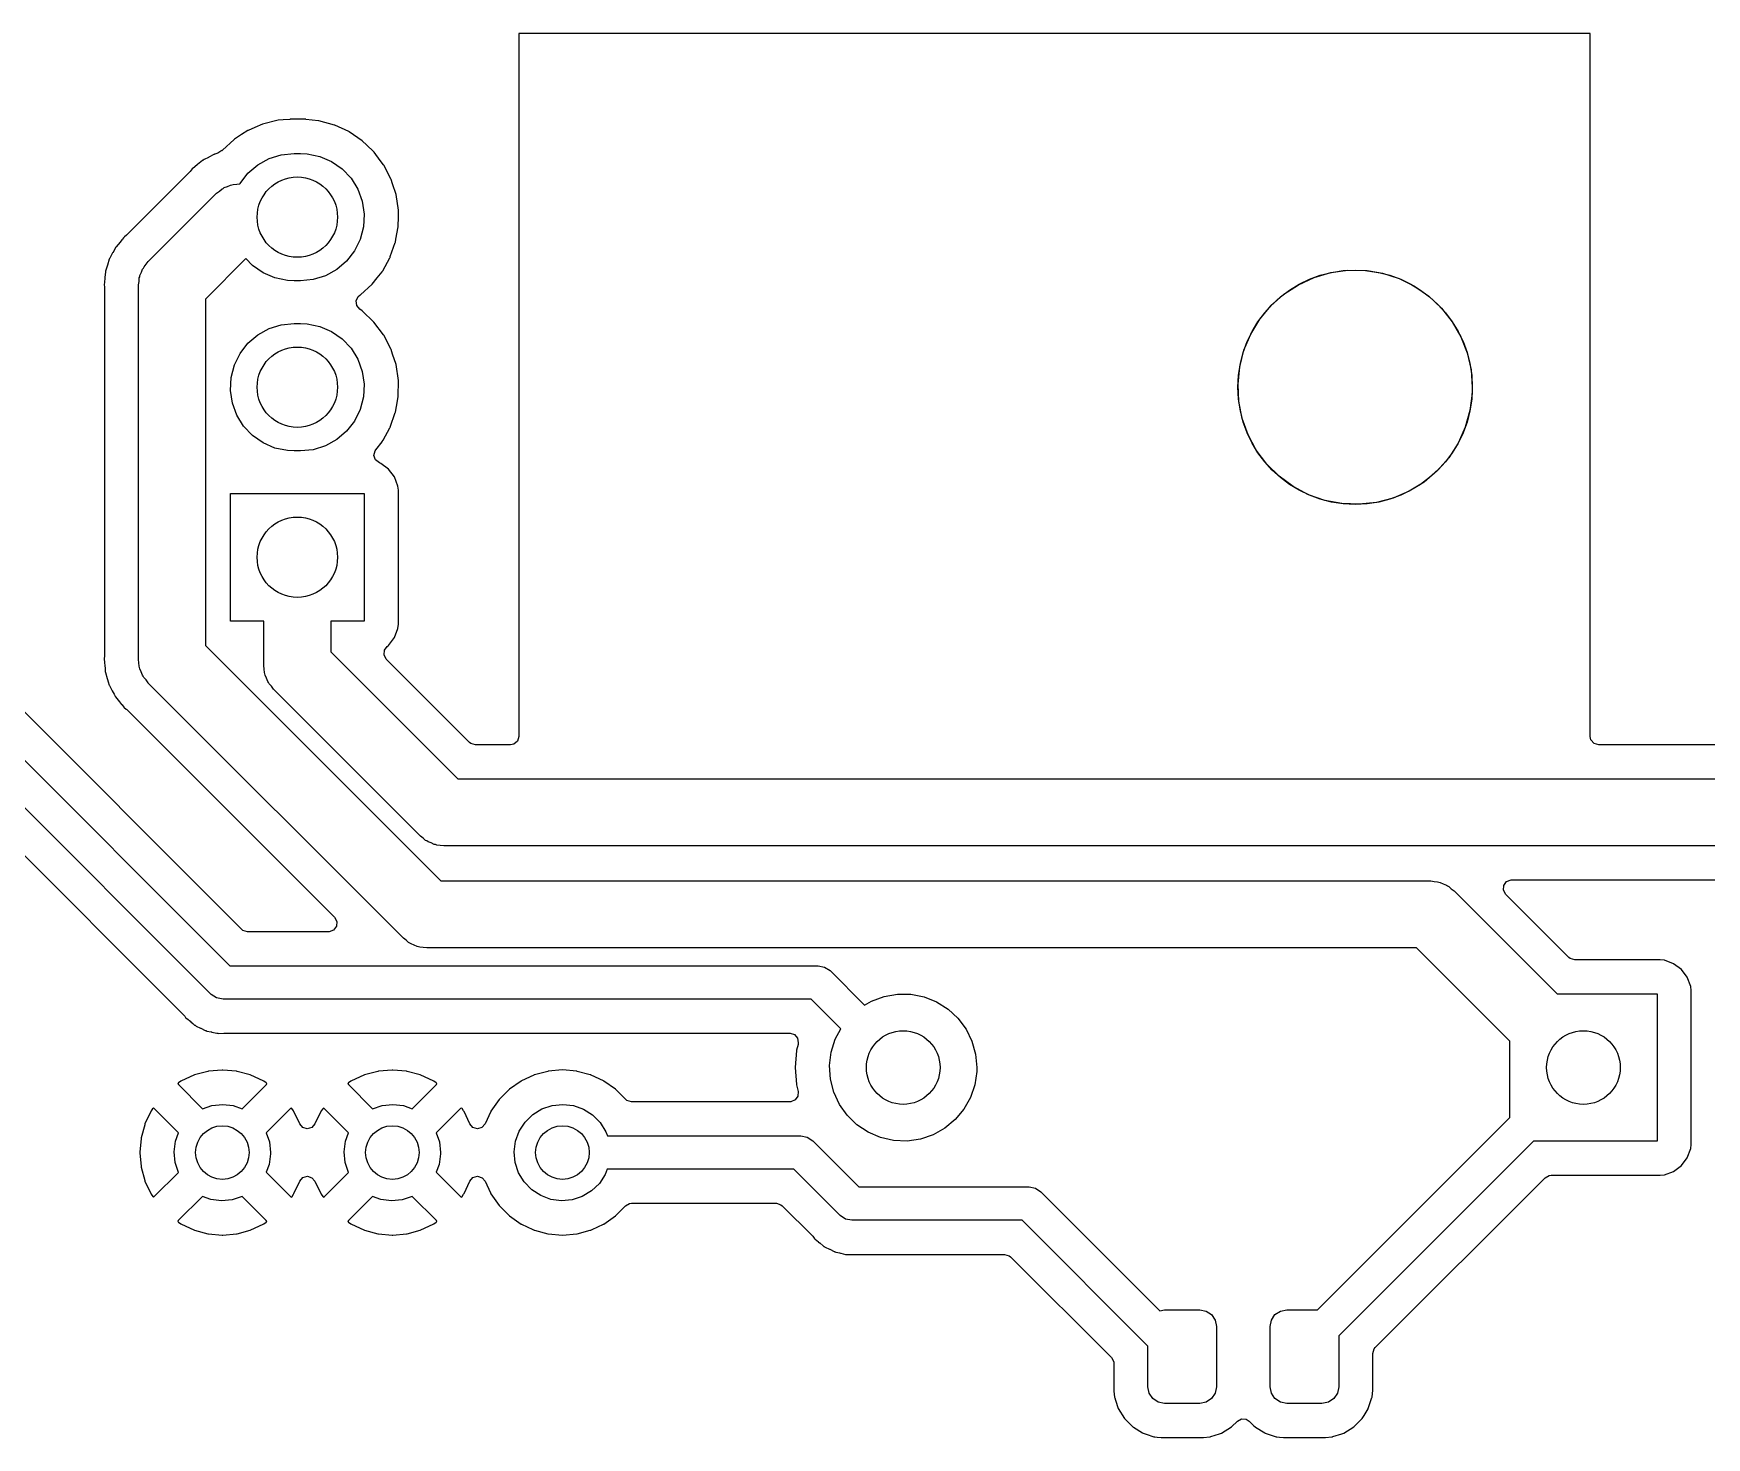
# Model space of a CAD drawing. Extents: x 64 to 233, y -134 to -59.
# Drawn here: x 100.04 to 125.03, y -107.13 to -86.16 of the extents above; entities that cross this region are included whole.
import ezdxf

# ---------------------------------------------------------------- set-up
doc = ezdxf.new("R2010")
doc.units = 0
doc.layers.add('BLACK', color=7, linetype='CONTINUOUS')

msp = doc.modelspace()

# ---------------------------------------------------------------- linework, layer by layer
at = {"layer": 'BLACK', "linetype": 'CONTINUOUS'}
for p, q in [((123.292, -86.1568), (107.29, -86.1568)), ((107.29, -86.1568), (107.29, -96.6555)), ((123.292, -96.6555), (123.292, -86.1568)), ((103.693, -87.4537), (103.46, -87.5122)), ((103.768, -87.4475), (103.693, -87.4537)), ((103.869, -87.4392), (103.768, -87.4475)), ((103.872, -87.439), (103.869, -87.4392)), ((103.869, -87.4392), (103.869, -87.4392)), ((104.106, -87.439), (103.872, -87.439)), ((104.109, -87.4394), (104.106, -87.439)), ((104.297, -87.4594), (104.109, -87.4394)), ((104.109, -87.4394), (104.109, -87.4394)), ((104.302, -87.46), (104.297, -87.4594)), ((104.534, -87.5242), (104.302, -87.46)), ((103.147, -87.668), (103.043, -87.7354)), ((103.24, -87.608), (103.147, -87.668)), ((103.244, -87.6059), (103.24, -87.608)), ((103.346, -87.5616), (103.244, -87.6059)), ((103.244, -87.6059), (103.244, -87.6059)), ((103.46, -87.5122), (103.346, -87.5616)), ((104.538, -87.5263), (104.534, -87.5242)), ((104.747, -87.6231), (104.538, -87.5263)), ((104.538, -87.5263), (104.538, -87.5263)), ((104.752, -87.6253), (104.747, -87.6231)), ((104.747, -87.6231), (104.747, -87.6231)), ((104.95, -87.7607), (104.752, -87.6253)), ((102.738, -87.9631), (102.732, -87.966)), ((102.743, -87.9615), (102.738, -87.9631)), ((102.748, -87.9591), (102.743, -87.9615)), ((102.795, -87.9454), (102.748, -87.9591)), ((102.852, -87.9067), (102.795, -87.9454)), ((102.854, -87.908), (102.852, -87.9067)), ((102.857, -87.9042), (102.854, -87.908)), ((102.86, -87.9002), (102.857, -87.9042)), ((103.038, -87.7385), (102.86, -87.9002)), ((103.043, -87.7354), (103.038, -87.7385)), ((103.741, -87.967), (103.932, -87.9475)), ((103.932, -87.9475), (104.027, -87.9475)), ((104.027, -87.9475), (104.127, -87.9527)), ((104.127, -87.9527), (104.316, -87.9921)), ((104.954, -87.7643), (104.95, -87.7607)), ((105.011, -87.819), (104.954, -87.7643)), ((105.124, -87.9267), (105.011, -87.819)), ((105.127, -87.9308), (105.124, -87.9267)), ((105.219, -88.0539), (105.127, -87.9308)), ((105.127, -87.9308), (105.127, -87.9308)), ((102.41, -88.1809), (102.381, -88.2163)), ((102.443, -88.1536), (102.41, -88.1809)), ((102.448, -88.1499), (102.443, -88.1536)), ((102.449, -88.1492), (102.448, -88.1499)), ((102.451, -88.1467), (102.449, -88.1492)), ((102.49, -88.1154), (102.451, -88.1467)), ((102.491, -88.1148), (102.49, -88.1154)), ((102.563, -88.0559), (102.491, -88.1148)), ((102.568, -88.0534), (102.563, -88.0559)), ((102.572, -88.0501), (102.568, -88.0534)), ((102.589, -88.0412), (102.572, -88.0501)), ((102.655, -88.0073), (102.589, -88.0412)), ((102.656, -88.0067), (102.655, -88.0073)), ((102.732, -87.966), (102.656, -88.0067)), ((103.243, -88.2431), (103.389, -88.1179)), ((103.389, -88.1179), (103.557, -88.0245)), ((103.557, -88.0245), (103.741, -87.967)), ((104.316, -87.9921), (104.492, -88.0685)), ((104.492, -88.0685), (104.65, -88.179)), ((104.65, -88.179), (104.782, -88.3188)), ((105.268, -88.1188), (105.219, -88.0539)), ((105.27, -88.1234), (105.268, -88.1188)), ((105.373, -88.3195), (105.27, -88.1234)), ((102.373, -88.225), (101.439, -89.1591)), ((102.381, -88.2163), (102.373, -88.225)), ((102.873, -88.4704), (102.889, -88.4585)), ((102.889, -88.4585), (102.937, -88.4412)), ((102.937, -88.4412), (102.984, -88.4201)), ((102.984, -88.4201), (103.004, -88.4172)), ((103.004, -88.4172), (103.023, -88.4104)), ((103.023, -88.4104), (103.074, -88.4072)), ((103.074, -88.4072), (103.122, -88.4002)), ((103.122, -88.4002), (103.125, -88.3953)), ((103.125, -88.3953), (103.243, -88.2431)), ((104.782, -88.3188), (104.884, -88.4825)), ((105.379, -88.3319), (105.373, -88.3195)), ((105.381, -88.3368), (105.379, -88.3319)), ((105.402, -88.4015), (105.381, -88.3368)), ((105.381, -88.3368), (105.381, -88.3368)), ((105.454, -88.5603), (105.402, -88.4015)), ((101.754, -89.5624), (102.77, -88.5464)), ((102.77, -88.5464), (102.775, -88.5422)), ((102.775, -88.5422), (102.816, -88.5121)), ((102.816, -88.5121), (102.855, -88.4788)), ((102.855, -88.4788), (102.873, -88.4704)), ((104.884, -88.4825), (104.95, -88.6631)), ((104.95, -88.6631), (104.979, -88.8535)), ((105.49, -88.7977), (105.454, -88.5603)), ((104.979, -88.8535), (104.969, -89.0457)), ((105.487, -89.038), (105.489, -88.8952)), ((105.489, -88.8952), (105.49, -88.8029)), ((105.49, -88.8029), (105.49, -88.7977)), ((105.49, -88.8029), (105.49, -88.8029)), ((101.384, -89.2099), (101.367, -89.2304)), ((101.399, -89.192), (101.384, -89.2099)), ((101.428, -89.1683), (101.399, -89.192)), ((101.439, -89.1591), (101.428, -89.1683)), ((104.969, -89.0457), (104.92, -89.232)), ((105.453, -89.2304), (105.486, -89.0431)), ((105.486, -89.043), (105.487, -89.038)), ((105.486, -89.0431), (105.486, -89.043)), ((101.221, -89.4352), (101.18, -89.5114)), ((101.222, -89.4341), (101.221, -89.4352)), ((101.253, -89.3767), (101.222, -89.4341)), ((101.266, -89.3523), (101.253, -89.3767)), ((101.269, -89.3481), (101.266, -89.3523)), ((101.272, -89.3435), (101.269, -89.3481)), ((101.332, -89.2721), (101.272, -89.3435)), ((101.36, -89.2381), (101.332, -89.2713)), ((101.332, -89.2713), (101.332, -89.2721)), ((101.362, -89.2359), (101.36, -89.2381)), ((101.364, -89.2341), (101.362, -89.2359)), ((101.367, -89.2304), (101.364, -89.2341)), ((104.835, -89.4047), (104.717, -89.5569)), ((104.92, -89.232), (104.835, -89.4047)), ((105.369, -89.4889), (105.443, -89.2794)), ((105.443, -89.2794), (105.445, -89.2745)), ((105.443, -89.2794), (105.443, -89.2794)), ((105.445, -89.2745), (105.453, -89.2304)), ((101.116, -89.7106), (101.115, -89.7157)), ((101.117, -89.7053), (101.116, -89.7106)), ((101.145, -89.6166), (101.117, -89.7053)), ((101.172, -89.5266), (101.145, -89.6155)), ((101.145, -89.6155), (101.145, -89.6166)), ((101.175, -89.5219), (101.172, -89.5266)), ((101.177, -89.5168), (101.175, -89.5219)), ((101.18, -89.5114), (101.177, -89.5168)), ((101.18, -89.5114), (101.18, -89.5114)), ((101.652, -89.7236), (101.669, -89.6759)), ((101.669, -89.6759), (101.682, -89.6597)), ((101.682, -89.6597), (101.69, -89.6415)), ((101.69, -89.6415), (101.724, -89.6033)), ((101.724, -89.6033), (101.754, -89.5624)), ((103.213, -89.5182), (102.608, -90.1231)), ((103.31, -89.621), (103.213, -89.5182)), ((103.468, -89.7315), (103.31, -89.621)), ((104.571, -89.6821), (104.403, -89.7755)), ((104.717, -89.5569), (104.571, -89.6821)), ((105.245, -89.7153), (105.249, -89.7113)), ((105.249, -89.7113), (105.255, -89.6999)), ((105.255, -89.6999), (105.362, -89.5055)), ((105.362, -89.5055), (105.365, -89.5009)), ((105.362, -89.5055), (105.362, -89.5055)), ((105.365, -89.5009), (105.369, -89.4889)), ((119.416, -89.7282), (119.673, -89.6933)), ((119.673, -89.6933), (119.933, -89.6967)), ((119.933, -89.6967), (120.189, -89.7384)), ((101.099, -89.8694), (101.095, -89.9125)), ((101.095, -89.9125), (101.098, -89.9429)), ((101.098, -89.9429), (101.099, -89.9581)), ((101.1, -89.8539), (101.099, -89.8592)), ((101.099, -89.8592), (101.099, -89.8628)), ((101.099, -89.8628), (101.099, -89.8637)), ((101.099, -89.8637), (101.099, -89.8694)), ((101.099, -89.9581), (101.099, -89.97)), ((101.103, -89.8264), (101.1, -89.8539)), ((101.105, -89.8094), (101.103, -89.8264)), ((101.106, -89.8024), (101.105, -89.8082)), ((101.105, -89.8082), (101.105, -89.8094)), ((101.115, -89.7157), (101.106, -89.8024)), ((101.608, -89.9099), (101.616, -89.8595)), ((101.608, -89.916), (101.608, -89.9099)), ((101.608, -95.504), (101.608, -89.916)), ((101.616, -89.8595), (101.62, -89.8086)), ((101.62, -89.8086), (101.627, -89.7897)), ((101.627, -89.7897), (101.63, -89.7698)), ((101.63, -89.7698), (101.652, -89.7236)), ((103.644, -89.8079), (103.468, -89.7315)), ((103.833, -89.8473), (103.644, -89.8079)), ((103.932, -89.8525), (103.833, -89.8473)), ((104.027, -89.8525), (103.932, -89.8525)), ((104.219, -89.833), (104.027, -89.8525)), ((104.403, -89.7755), (104.219, -89.833)), ((104.922, -90.0615), (105.1, -89.8998)), ((105.1, -89.8998), (105.172, -89.8088)), ((105.172, -89.8088), (105.245, -89.7153)), ((105.245, -89.7153), (105.245, -89.7153)), ((118.715, -90.0516), (118.932, -89.9094)), ((118.932, -89.9094), (119.167, -89.8008)), ((119.167, -89.8008), (119.416, -89.7282)), ((120.189, -89.7384), (120.436, -89.8174)), ((120.436, -89.8174), (120.668, -89.9321)), ((120.668, -89.9321), (120.881, -90.08)), ((101.099, -89.97), (101.099, -95.4422)), ((102.608, -90.1231), (102.608, -95.2969)), ((104.86, -90.15), (104.891, -90.0863)), ((104.868, -90.2206), (104.86, -90.15)), ((104.891, -90.0863), (104.916, -90.0656)), ((104.916, -90.0656), (104.918, -90.0643)), ((104.918, -90.0643), (104.922, -90.0615)), ((118.521, -90.2243), (118.715, -90.0516)), ((120.881, -90.08), (121.07, -90.2577)), ((104.913, -90.2755), (104.868, -90.2206)), ((104.95, -90.3007), (104.913, -90.2755)), ((105.124, -90.4667), (104.95, -90.3007)), ((118.221, -90.6455), (118.355, -90.4238)), ((118.355, -90.4238), (118.521, -90.2243)), ((121.07, -90.2577), (121.231, -90.4614)), ((121.231, -90.4614), (121.36, -90.6866)), ((103.243, -90.7831), (103.389, -90.6579)), ((103.389, -90.6579), (103.557, -90.5645)), ((103.557, -90.5645), (103.741, -90.507)), ((103.741, -90.507), (103.932, -90.4875)), ((103.932, -90.4875), (104.027, -90.4875)), ((104.027, -90.4875), (104.127, -90.4927)), ((104.127, -90.4927), (104.316, -90.5321)), ((104.316, -90.5321), (104.492, -90.6085)), ((104.492, -90.6085), (104.65, -90.719)), ((105.268, -90.6588), (105.124, -90.4667)), ((105.27, -90.6634), (105.268, -90.6588)), ((105.356, -90.8272), (105.27, -90.6634)), ((118.12, -90.8847), (118.221, -90.6455)), ((121.36, -90.6866), (121.454, -90.9283)), ((103.04, -91.108), (103.125, -90.9353)), ((103.125, -90.9353), (103.243, -90.7831)), ((104.65, -90.719), (104.782, -90.8588)), ((104.782, -90.8588), (104.884, -91.0225)), ((105.379, -90.8719), (105.356, -90.8272)), ((105.381, -90.8768), (105.379, -90.8719)), ((105.404, -90.9476), (105.381, -90.8768)), ((105.381, -90.8768), (105.381, -90.8768)), ((105.454, -91.1003), (105.404, -90.9476)), ((118.057, -91.1361), (118.12, -90.8847)), ((121.454, -90.9283), (121.511, -91.1813)), ((102.991, -91.2943), (103.04, -91.108)), ((104.884, -91.0225), (104.95, -91.2031)), ((104.95, -91.2031), (104.979, -91.3935)), ((105.49, -91.3377), (105.454, -91.1003)), ((118.031, -91.3942), (118.057, -91.1361)), ((121.511, -91.1813), (121.53, -91.44)), ((102.981, -91.4865), (102.991, -91.2943)), ((104.979, -91.3935), (104.969, -91.5857)), ((105.487, -91.578), (105.49, -91.3377)), ((118.043, -91.6533), (118.031, -91.3942)), ((121.53, -91.44), (121.528, -91.5316)), ((103.01, -91.6769), (102.981, -91.4865)), ((103.076, -91.8575), (103.01, -91.6769)), ((104.969, -91.5857), (104.92, -91.772)), ((105.46, -91.7303), (105.486, -91.5831)), ((105.486, -91.583), (105.487, -91.578)), ((105.486, -91.5831), (105.486, -91.583)), ((118.094, -91.9077), (118.043, -91.6533)), ((121.528, -91.5316), (121.495, -91.7889)), ((103.178, -92.0212), (103.076, -91.8575)), ((104.835, -91.9447), (104.717, -92.0969)), ((104.92, -91.772), (104.835, -91.9447)), ((105.367, -92.0344), (105.443, -91.8194)), ((105.443, -91.8194), (105.445, -91.8145)), ((105.443, -91.8194), (105.443, -91.8194)), ((105.445, -91.8145), (105.46, -91.7303)), ((118.181, -92.1518), (118.094, -91.9077)), ((121.495, -91.7889), (121.424, -92.0385)), ((103.31, -92.161), (103.178, -92.0212)), ((103.468, -92.2715), (103.31, -92.161)), ((104.717, -92.0969), (104.571, -92.2221)), ((105.261, -92.2283), (105.362, -92.0455)), ((105.362, -92.0455), (105.365, -92.0409)), ((105.362, -92.0455), (105.362, -92.0455)), ((105.365, -92.0409), (105.367, -92.0344)), ((118.304, -92.3803), (118.181, -92.1518)), ((121.424, -92.0385), (121.318, -92.275)), ((103.644, -92.3479), (103.468, -92.2715)), ((103.833, -92.3873), (103.644, -92.3479)), ((103.932, -92.3925), (103.833, -92.3873)), ((104.027, -92.3925), (103.932, -92.3925)), ((104.219, -92.373), (104.027, -92.3925)), ((104.403, -92.3155), (104.219, -92.373)), ((104.571, -92.2221), (104.403, -92.3155)), ((105.125, -92.4602), (105.141, -92.3909)), ((105.15, -92.5268), (105.125, -92.4602)), ((105.141, -92.3909), (105.152, -92.3734)), ((105.152, -92.3734), (105.245, -92.2553)), ((105.245, -92.2553), (105.249, -92.2513)), ((105.245, -92.2553), (105.245, -92.2553)), ((105.249, -92.2513), (105.261, -92.2283)), ((118.459, -92.5881), (118.304, -92.3803)), ((121.318, -92.275), (121.178, -92.4932)), ((105.207, -92.5694), (105.15, -92.5268)), ((105.227, -92.5769), (105.207, -92.5694)), ((105.343, -92.6642), (105.227, -92.5769)), ((105.431, -92.7808), (105.343, -92.6642)), ((118.643, -92.7707), (118.459, -92.5881)), ((121.007, -92.6882), (120.809, -92.8558)), ((121.178, -92.4932), (121.007, -92.6882)), ((105.482, -92.9172), (105.431, -92.7808)), ((105.489, -92.9794), (105.482, -92.9172)), ((118.853, -92.9241), (118.643, -92.7707)), ((119.082, -93.0449), (118.853, -92.9241)), ((120.809, -92.8558), (120.588, -92.9923)), ((102.98, -94.9325), (102.98, -93.0275)), ((102.98, -93.0275), (104.98, -93.0275)), ((104.98, -93.0275), (104.98, -94.9325)), ((105.489, -94.9806), (105.489, -92.9794)), ((119.327, -93.1304), (119.082, -93.0449)), ((119.582, -93.1788), (119.327, -93.1304)), ((119.841, -93.1889), (119.582, -93.1788)), ((120.099, -93.1607), (119.841, -93.1889)), ((120.35, -93.0947), (120.099, -93.1607)), ((120.588, -92.9923), (120.35, -93.0947)), ((97.5249, -94.6313), (102.974, -100.08)), ((103.147, -99.5346), (98.1929, -94.5802)), ((103.48, -94.9325), (102.98, -94.9325)), ((103.48, -95.598), (103.48, -94.9325)), ((104.98, -94.9325), (104.48, -94.9325)), ((104.48, -94.9325), (104.48, -95.3909)), ((102.693, -100.507), (97.1713, -94.9849)), ((105.343, -95.2958), (105.431, -95.1792)), ((105.431, -95.1792), (105.482, -95.0428)), ((105.482, -95.0428), (105.489, -94.9806)), ((101.099, -95.4558), (101.095, -95.4934)), ((101.099, -95.4422), (101.099, -95.4558)), ((102.608, -95.2969), (106.125, -98.814)), ((104.48, -95.3909), (106.379, -97.29)), ((105.275, -95.4387), (105.28, -95.3679)), ((105.309, -95.501), (105.275, -95.4387)), ((105.28, -95.3679), (105.323, -95.3111)), ((105.323, -95.3111), (105.336, -95.3011)), ((105.336, -95.3011), (105.343, -95.2958)), ((105.336, -95.3011), (105.336, -95.3011)), ((101.095, -95.4934), (101.096, -95.5085)), ((101.096, -95.5085), (101.099, -95.5434)), ((101.099, -95.5434), (101.099, -95.5482)), ((101.099, -95.5482), (101.099, -95.5507)), ((101.099, -95.5507), (101.099, -95.5538)), ((101.099, -95.5538), (101.1, -95.5568)), ((101.1, -95.5568), (101.104, -95.5965)), ((101.104, -95.5965), (101.104, -95.5978)), ((101.104, -95.5978), (101.108, -95.6421)), ((101.108, -95.6421), (101.112, -95.6904)), ((101.112, -95.6904), (101.113, -95.6955)), ((101.113, -95.6955), (101.114, -95.7008)), ((101.114, -95.7008), (101.141, -95.7898)), ((101.615, -95.5545), (101.608, -95.504)), ((101.618, -95.6054), (101.615, -95.5545)), ((101.625, -95.6244), (101.618, -95.6054)), ((101.628, -95.6443), (101.625, -95.6244)), ((101.649, -95.6908), (101.628, -95.6443)), ((101.667, -95.7387), (101.649, -95.6908)), ((103.487, -95.6485), (103.48, -95.598)), ((103.49, -95.6994), (103.487, -95.6485)), ((103.497, -95.7184), (103.49, -95.6994)), ((106.553, -96.7446), (105.309, -95.501)), ((101.141, -95.7898), (101.141, -95.791)), ((101.141, -95.791), (101.159, -95.8537)), ((101.159, -95.8537), (101.167, -95.8803)), ((101.167, -95.8803), (101.17, -95.8851)), ((101.17, -95.8851), (101.171, -95.8902)), ((101.171, -95.8902), (101.174, -95.8956)), ((101.174, -95.8956), (101.215, -95.9723)), ((101.678, -95.755), (101.667, -95.7387)), ((101.687, -95.7734), (101.678, -95.755)), ((101.72, -95.812), (101.687, -95.7734)), ((101.75, -95.8532), (101.72, -95.812)), ((101.754, -95.8576), (101.75, -95.8532)), ((105.564, -99.6676), (101.754, -95.8576)), ((103.5, -95.7383), (103.497, -95.7184)), ((103.521, -95.7848), (103.5, -95.7383)), ((103.539, -95.8327), (103.521, -95.7848)), ((103.55, -95.849), (103.539, -95.8327)), ((103.559, -95.8674), (103.55, -95.849)), ((103.592, -95.906), (103.559, -95.8674)), ((103.622, -95.9472), (103.592, -95.906)), ((103.626, -95.9516), (103.622, -95.9472)), ((105.818, -98.1436), (103.626, -95.9516)), ((97.4936, -96.0263), (102.286, -100.819)), ((101.215, -95.9723), (101.215, -95.9734)), ((101.215, -95.9734), (101.243, -96.0263)), ((101.243, -96.0263), (101.258, -96.0559)), ((101.258, -96.0559), (101.261, -96.0601)), ((101.261, -96.0601), (101.264, -96.0648)), ((101.264, -96.0648), (101.323, -96.1369)), ((101.323, -96.1369), (101.323, -96.1378)), ((101.323, -96.1378), (101.355, -96.177)), ((101.355, -96.177), (101.357, -96.1795)), ((101.357, -96.1795), (101.358, -96.1802)), ((101.358, -96.1802), (101.362, -96.1845)), ((101.362, -96.1845), (101.389, -96.2181)), ((101.389, -96.2181), (101.394, -96.222)), ((101.394, -96.222), (101.394, -96.222)), ((101.394, -96.222), (101.424, -96.2473)), ((101.424, -96.2473), (101.433, -96.2553)), ((101.433, -96.2553), (103.086, -97.9082)), ((107.29, -96.6555), (107.27, -96.7236)), ((123.303, -96.7078), (123.292, -96.6555)), ((123.349, -96.7615), (123.303, -96.7078)), ((106.574, -96.7615), (106.553, -96.7446)), ((106.642, -96.7815), (106.574, -96.7615)), ((107.164, -96.7815), (106.642, -96.7815)), ((107.216, -96.7701), (107.164, -96.7815)), ((107.27, -96.7236), (107.216, -96.7701)), ((123.418, -96.7815), (123.349, -96.7615)), ((125.26, -96.7815), (123.418, -96.7815)), ((106.379, -97.29), (125.523, -97.29)), ((103.086, -97.9082), (104.534, -99.3564)), ((105.859, -98.1741), (105.818, -98.1436)), ((105.897, -98.2079), (105.859, -98.1741)), ((105.916, -98.2165), (105.897, -98.2079)), ((105.932, -98.2286), (105.916, -98.2165)), ((105.98, -98.2465), (105.932, -98.2286)), ((106.026, -98.2682), (105.98, -98.2465)), ((106.046, -98.2713), (106.026, -98.2682)), ((106.065, -98.2783), (106.046, -98.2713)), ((106.115, -98.2821), (106.065, -98.2783)), ((106.166, -98.29), (106.115, -98.2821)), ((106.172, -98.29), (106.166, -98.29)), ((125.73, -98.29), (106.172, -98.29)), ((106.125, -98.814), (120.904, -98.814)), ((120.904, -98.814), (120.91, -98.814)), ((120.91, -98.814), (120.961, -98.8219)), ((120.961, -98.8219), (121.011, -98.8257)), ((121.011, -98.8257), (121.03, -98.8327)), ((121.03, -98.8327), (121.05, -98.8358)), ((121.05, -98.8358), (121.096, -98.8575)), ((121.096, -98.8575), (121.144, -98.8754)), ((121.144, -98.8754), (121.16, -98.8875)), ((121.16, -98.8875), (121.179, -98.8961)), ((121.179, -98.8961), (121.217, -98.9299)), ((121.217, -98.9299), (121.258, -98.9604)), ((121.258, -98.9604), (122.797, -100.5)), ((121.996, -98.9513), (122.001, -98.8805)), ((122.03, -99.0136), (121.996, -98.9513)), ((122.001, -98.8805), (122.043, -98.8236)), ((122.043, -98.8236), (122.11, -98.7988)), ((122.11, -98.7988), (122.119, -98.7985)), ((122.119, -98.7985), (125.668, -98.7985)), ((122.971, -99.9546), (122.03, -99.0136)), ((104.534, -99.3564), (104.568, -99.4187)), ((104.568, -99.4187), (104.563, -99.4895)), ((103.168, -99.5515), (103.147, -99.5346)), ((103.236, -99.5715), (103.168, -99.5515)), ((104.445, -99.5715), (103.236, -99.5715)), ((104.454, -99.5712), (104.445, -99.5715)), ((104.521, -99.5464), (104.454, -99.5712)), ((104.563, -99.4895), (104.521, -99.5464)), ((105.605, -99.6981), (105.564, -99.6676)), ((105.643, -99.7319), (105.605, -99.6981)), ((105.662, -99.7405), (105.643, -99.7319)), ((105.678, -99.7526), (105.662, -99.7405)), ((105.726, -99.7705), (105.678, -99.7526)), ((105.772, -99.7922), (105.726, -99.7705)), ((105.792, -99.7953), (105.772, -99.7922)), ((105.811, -99.8023), (105.792, -99.7953)), ((105.861, -99.8061), (105.811, -99.8023)), ((105.912, -99.814), (105.861, -99.8061)), ((105.918, -99.814), (105.912, -99.814)), ((120.697, -99.814), (105.918, -99.814)), ((122.09, -101.207), (120.697, -99.814)), ((122.992, -99.9715), (122.971, -99.9546)), ((102.974, -100.08), (111.76, -100.08)), ((111.76, -100.08), (111.856, -100.099)), ((111.856, -100.099), (111.937, -100.153)), ((111.937, -100.153), (112.453, -100.669)), ((123.06, -99.9915), (122.992, -99.9715)), ((124.338, -99.9915), (123.06, -99.9915)), ((124.4, -99.9983), (124.338, -99.9915)), ((124.537, -100.049), (124.4, -99.9983)), ((124.653, -100.137), (124.537, -100.049)), ((124.741, -100.253), (124.653, -100.137)), ((124.792, -100.39), (124.741, -100.253)), ((124.798, -100.452), (124.792, -100.39)), ((124.798, -102.748), (124.798, -100.452)), ((102.774, -100.561), (102.693, -100.507)), ((102.87, -100.58), (102.774, -100.561)), ((111.656, -100.58), (102.87, -100.58)), ((112.097, -101.021), (111.656, -100.58)), ((112.453, -100.669), (112.556, -100.607)), ((112.556, -100.607), (112.745, -100.537)), ((112.745, -100.537), (112.944, -100.503)), ((112.944, -100.503), (113.145, -100.506)), ((113.145, -100.506), (113.342, -100.545)), ((113.342, -100.545), (113.529, -100.62)), ((113.529, -100.62), (113.7, -100.727)), ((122.797, -100.5), (124.29, -100.5)), ((124.29, -100.5), (124.29, -102.7)), ((102.286, -100.819), (102.299, -100.833)), ((102.299, -100.833), (102.307, -100.845)), ((102.307, -100.845), (102.307, -100.845)), ((102.307, -100.845), (102.311, -100.851)), ((102.311, -100.851), (102.317, -100.856)), ((102.317, -100.856), (102.317, -100.856)), ((102.317, -100.856), (102.352, -100.885)), ((102.352, -100.885), (102.359, -100.892)), ((102.359, -100.892), (102.365, -100.898)), ((102.365, -100.898), (102.368, -100.9)), ((102.368, -100.9), (102.387, -100.915)), ((102.387, -100.915), (102.391, -100.918)), ((102.391, -100.918), (102.421, -100.944)), ((102.421, -100.944), (102.446, -100.965)), ((113.7, -100.727), (113.847, -100.864)), ((113.847, -100.864), (113.968, -101.025)), ((102.446, -100.965), (102.453, -100.969)), ((102.453, -100.969), (102.458, -100.972)), ((102.458, -100.972), (102.463, -100.975)), ((102.463, -100.975), (102.469, -100.98)), ((102.469, -100.98), (102.535, -101.011)), ((102.535, -101.011), (102.539, -101.013)), ((102.539, -101.013), (102.604, -101.046)), ((102.604, -101.046), (102.611, -101.048)), ((102.611, -101.048), (102.617, -101.05)), ((102.617, -101.05), (102.622, -101.052)), ((102.622, -101.052), (102.629, -101.055)), ((102.629, -101.055), (102.691, -101.068)), ((102.691, -101.068), (102.7, -101.069)), ((102.7, -101.069), (102.705, -101.07)), ((102.705, -101.07), (102.776, -101.088)), ((102.776, -101.088), (102.781, -101.088)), ((102.781, -101.088), (102.781, -101.088)), ((102.781, -101.088), (102.787, -101.088)), ((102.787, -101.088), (102.787, -101.089)), ((102.787, -101.089), (102.791, -101.089)), ((102.791, -101.089), (102.795, -101.089)), ((102.795, -101.089), (102.802, -101.091)), ((102.802, -101.091), (102.88, -101.089)), ((102.88, -101.089), (102.883, -101.088)), ((102.883, -101.088), (111.339, -101.088)), ((111.339, -101.088), (111.407, -101.109)), ((111.407, -101.109), (111.453, -101.162)), ((111.453, -101.162), (111.463, -101.232)), ((111.954, -101.371), (112.014, -101.179)), ((112.014, -101.179), (112.097, -101.021)), ((113.968, -101.025), (114.057, -101.206)), ((114.057, -101.206), (114.112, -101.4)), ((122.09, -102.346), (122.09, -101.207)), ((111.436, -101.348), (111.417, -101.6)), ((111.438, -101.342), (111.436, -101.348)), ((111.459, -101.254), (111.438, -101.342)), ((111.461, -101.244), (111.459, -101.254)), ((111.463, -101.232), (111.461, -101.244)), ((111.93, -101.571), (111.954, -101.371)), ((114.112, -101.4), (114.13, -101.6)), ((102.444, -101.71), (102.433, -101.714)), ((102.641, -101.657), (102.444, -101.71)), ((102.651, -101.656), (102.641, -101.657)), ((102.855, -101.638), (102.651, -101.656)), ((102.865, -101.638), (102.855, -101.638)), ((103.069, -101.656), (102.865, -101.638)), ((103.079, -101.657), (103.069, -101.656)), ((103.276, -101.71), (103.079, -101.657)), ((103.287, -101.714), (103.276, -101.71)), ((104.984, -101.71), (104.973, -101.714)), ((105.181, -101.657), (104.984, -101.71)), ((105.191, -101.656), (105.181, -101.657)), ((105.395, -101.638), (105.191, -101.656)), ((105.405, -101.638), (105.395, -101.638)), ((105.609, -101.656), (105.405, -101.638)), ((105.619, -101.657), (105.609, -101.656)), ((105.816, -101.71), (105.619, -101.657)), ((105.827, -101.714), (105.816, -101.71)), ((107.524, -101.71), (107.518, -101.711)), ((107.721, -101.657), (107.524, -101.71)), ((107.524, -101.71), (107.524, -101.71)), ((107.726, -101.656), (107.721, -101.657)), ((107.721, -101.657), (107.721, -101.657)), ((107.94, -101.637), (107.726, -101.656)), ((108.154, -101.656), (107.94, -101.637)), ((108.159, -101.657), (108.154, -101.656)), ((108.356, -101.71), (108.159, -101.657)), ((108.159, -101.657), (108.159, -101.657)), ((108.362, -101.711), (108.356, -101.71)), ((108.356, -101.71), (108.356, -101.71)), ((111.417, -101.6), (111.436, -101.852)), ((111.944, -101.772), (111.93, -101.571)), ((114.128, -101.658), (114.1, -101.857)), ((114.13, -101.6), (114.128, -101.658)), ((102.204, -101.83), (102.196, -101.84)), ((102.196, -101.84), (102.203, -101.854)), ((102.203, -101.854), (102.564, -102.215)), ((102.239, -101.806), (102.204, -101.83)), ((102.249, -101.8), (102.239, -101.806)), ((102.433, -101.714), (102.249, -101.8)), ((103.155, -102.216), (103.518, -101.853)), ((103.471, -101.8), (103.287, -101.714)), ((103.481, -101.806), (103.471, -101.8)), ((103.515, -101.829), (103.481, -101.806)), ((103.523, -101.84), (103.515, -101.829)), ((103.518, -101.853), (103.524, -101.841)), ((103.524, -101.841), (103.523, -101.84)), ((104.744, -101.83), (104.736, -101.84)), ((104.736, -101.84), (104.743, -101.854)), ((104.743, -101.854), (105.104, -102.215)), ((104.779, -101.806), (104.744, -101.83)), ((104.789, -101.8), (104.779, -101.806)), ((104.973, -101.714), (104.789, -101.8)), ((105.695, -102.216), (106.058, -101.853)), ((106.011, -101.8), (105.827, -101.714)), ((106.021, -101.806), (106.011, -101.8)), ((106.055, -101.829), (106.021, -101.806)), ((106.064, -101.841), (106.055, -101.829)), ((106.058, -101.853), (106.064, -101.841)), ((107.147, -101.925), (106.995, -102.077)), ((107.323, -101.802), (107.147, -101.925)), ((107.328, -101.8), (107.323, -101.802)), ((107.513, -101.714), (107.328, -101.8)), ((107.328, -101.8), (107.328, -101.8)), ((107.518, -101.711), (107.513, -101.713)), ((107.513, -101.713), (107.513, -101.714)), ((108.367, -101.713), (108.362, -101.711)), ((108.367, -101.714), (108.367, -101.713)), ((108.552, -101.8), (108.367, -101.714)), ((108.557, -101.802), (108.552, -101.8)), ((108.552, -101.8), (108.552, -101.8)), ((108.733, -101.925), (108.557, -101.802)), ((108.882, -102.075), (108.733, -101.925)), ((111.436, -101.852), (111.438, -101.857)), ((111.438, -101.857), (111.438, -101.857)), ((111.438, -101.857), (111.461, -101.956)), ((111.461, -101.956), (111.458, -102.027)), ((111.993, -101.967), (111.944, -101.772)), ((114.1, -101.857), (114.035, -102.047)), ((101.831, -102.206), (101.819, -102.215)), ((101.843, -102.212), (101.831, -102.206)), ((102.564, -102.215), (102.705, -102.167)), ((102.705, -102.167), (102.865, -102.15)), ((102.865, -102.15), (103.024, -102.169)), ((103.024, -102.169), (103.155, -102.216)), ((103.89, -102.206), (103.876, -102.213)), ((103.9, -102.214), (103.89, -102.206)), ((104.371, -102.206), (104.359, -102.215)), ((104.383, -102.212), (104.371, -102.206)), ((105.104, -102.215), (105.245, -102.167)), ((105.245, -102.167), (105.405, -102.15)), ((105.405, -102.15), (105.564, -102.169)), ((105.564, -102.169), (105.695, -102.216)), ((106.43, -102.206), (106.416, -102.213)), ((106.44, -102.214), (106.43, -102.206)), ((106.995, -102.077), (106.872, -102.253)), ((107.633, -102.219), (107.785, -102.167)), ((107.785, -102.167), (107.945, -102.15)), ((107.945, -102.15), (108.104, -102.169)), ((108.104, -102.169), (108.256, -102.223)), ((108.903, -102.091), (108.882, -102.075)), ((108.971, -102.111), (108.903, -102.091)), ((111.339, -102.111), (108.971, -102.111)), ((111.35, -102.111), (111.339, -102.111)), ((111.416, -102.085), (111.35, -102.111)), ((111.458, -102.027), (111.416, -102.085)), ((112.077, -102.15), (111.993, -101.967)), ((112.194, -102.314), (112.077, -102.15)), ((114.035, -102.047), (113.937, -102.223)), ((101.7, -102.454), (101.647, -102.651)), ((101.704, -102.443), (101.7, -102.454)), ((101.79, -102.259), (101.704, -102.443)), ((101.796, -102.249), (101.79, -102.259)), ((101.819, -102.215), (101.796, -102.249)), ((102.206, -102.575), (101.843, -102.212)), ((103.876, -102.213), (103.515, -102.574)), ((103.924, -102.249), (103.9, -102.214)), ((103.93, -102.259), (103.924, -102.249)), ((104.016, -102.443), (103.93, -102.259)), ((104.061, -102.495), (104.016, -102.443)), ((104.244, -102.443), (104.197, -102.496)), ((104.33, -102.259), (104.244, -102.443)), ((104.336, -102.249), (104.33, -102.259)), ((104.359, -102.215), (104.336, -102.249)), ((104.746, -102.575), (104.383, -102.212)), ((106.416, -102.213), (106.055, -102.574)), ((106.464, -102.249), (106.44, -102.214)), ((106.47, -102.259), (106.464, -102.249)), ((106.556, -102.442), (106.47, -102.259)), ((106.601, -102.495), (106.556, -102.442)), ((106.784, -102.442), (106.737, -102.496)), ((106.87, -102.258), (106.784, -102.442)), ((106.872, -102.253), (106.87, -102.258)), ((106.87, -102.258), (106.87, -102.258)), ((107.295, -102.55), (107.382, -102.415)), ((107.382, -102.415), (107.497, -102.303)), ((107.497, -102.303), (107.633, -102.219)), ((108.256, -102.223), (108.391, -102.309)), ((108.391, -102.309), (108.504, -102.423)), ((108.504, -102.423), (108.589, -102.559)), ((112.338, -102.455), (112.194, -102.314)), ((112.505, -102.567), (112.338, -102.455)), ((113.808, -102.378), (113.653, -102.507)), ((113.937, -102.223), (113.808, -102.378)), ((119.218, -105.218), (122.09, -102.346)), ((101.646, -102.661), (101.628, -102.865)), ((101.647, -102.651), (101.646, -102.661)), ((102.14, -102.86), (102.16, -102.701)), ((102.16, -102.701), (102.206, -102.575)), ((103.515, -102.574), (103.562, -102.71)), ((104.129, -102.516), (104.061, -102.495)), ((104.197, -102.496), (104.129, -102.516)), ((104.68, -102.86), (104.7, -102.701)), ((104.7, -102.701), (104.746, -102.575)), ((106.055, -102.574), (106.102, -102.71)), ((106.669, -102.515), (106.601, -102.495)), ((106.737, -102.496), (106.669, -102.515)), ((107.22, -102.86), (107.24, -102.701)), ((107.24, -102.701), (107.295, -102.55)), ((108.589, -102.559), (108.611, -102.62)), ((108.611, -102.62), (111.501, -102.62)), ((111.501, -102.62), (111.597, -102.639)), ((111.597, -102.639), (111.678, -102.693)), ((111.678, -102.693), (112.367, -103.382)), ((112.69, -102.646), (112.505, -102.567)), ((112.886, -102.691), (112.69, -102.646)), ((113.088, -102.698), (112.886, -102.691)), ((113.287, -102.67), (113.088, -102.698)), ((113.477, -102.605), (113.287, -102.67)), ((113.653, -102.507), (113.477, -102.605)), ((122.444, -102.7), (119.535, -105.609)), ((124.29, -102.7), (122.444, -102.7)), ((101.628, -102.865), (101.628, -102.875)), ((101.628, -102.875), (101.646, -103.079)), ((102.156, -103.02), (102.14, -102.86)), ((103.58, -102.89), (103.557, -103.049)), ((103.562, -102.71), (103.58, -102.87)), ((103.58, -102.87), (103.58, -102.89)), ((104.696, -103.02), (104.68, -102.86)), ((106.12, -102.89), (106.097, -103.049)), ((106.102, -102.71), (106.12, -102.87)), ((106.12, -102.87), (106.12, -102.89)), ((107.236, -103.02), (107.22, -102.86)), ((124.653, -103.063), (124.741, -102.947)), ((124.741, -102.947), (124.792, -102.81)), ((124.792, -102.81), (124.798, -102.748)), ((101.646, -103.079), (101.647, -103.089)), ((101.647, -103.089), (101.7, -103.286)), ((101.844, -103.527), (102.204, -103.166)), ((102.204, -103.166), (102.156, -103.02)), ((103.557, -103.049), (103.514, -103.164)), ((103.514, -103.164), (103.877, -103.528)), ((104.384, -103.527), (104.744, -103.166)), ((104.744, -103.166), (104.696, -103.02)), ((106.097, -103.049), (106.054, -103.164)), ((106.054, -103.164), (106.417, -103.528)), ((107.286, -103.172), (107.236, -103.02)), ((107.37, -103.309), (107.286, -103.172)), ((108.58, -103.199), (108.492, -103.333)), ((108.61, -103.12), (108.58, -103.199)), ((111.397, -103.12), (108.61, -103.12)), ((112.086, -103.809), (111.397, -103.12)), ((122.68, -103.211), (122.706, -103.209)), ((122.706, -103.209), (124.338, -103.209)), ((124.338, -103.209), (124.4, -103.202)), ((124.4, -103.202), (124.537, -103.151)), ((124.537, -103.151), (124.653, -103.063)), ((101.7, -103.286), (101.704, -103.297)), ((101.704, -103.297), (101.79, -103.481)), ((103.93, -103.481), (104.016, -103.297)), ((104.016, -103.297), (104.063, -103.244)), ((104.063, -103.244), (104.131, -103.224)), ((104.131, -103.224), (104.199, -103.245)), ((104.199, -103.245), (104.244, -103.297)), ((104.244, -103.297), (104.33, -103.481)), ((106.47, -103.481), (106.556, -103.298)), ((106.556, -103.298), (106.602, -103.244)), ((106.602, -103.244), (106.671, -103.225)), ((106.671, -103.225), (106.739, -103.245)), ((106.739, -103.245), (106.784, -103.298)), ((106.784, -103.298), (106.865, -103.472)), ((107.481, -103.425), (107.37, -103.309)), ((107.615, -103.513), (107.481, -103.425)), ((108.375, -103.444), (108.237, -103.526)), ((108.492, -103.333), (108.375, -103.444)), ((112.367, -103.382), (114.911, -103.382)), ((114.911, -103.382), (115.007, -103.401)), ((115.007, -103.401), (115.088, -103.455)), ((115.088, -103.455), (116.865, -105.232)), ((120.08, -105.782), (122.617, -103.245)), ((122.617, -103.245), (122.68, -103.211)), ((101.79, -103.481), (101.796, -103.491)), ((101.796, -103.491), (101.82, -103.526)), ((101.82, -103.526), (101.83, -103.534)), ((101.83, -103.534), (101.844, -103.527)), ((102.565, -103.524), (102.202, -103.887)), ((102.686, -103.569), (102.565, -103.524)), ((102.845, -103.59), (102.686, -103.569)), ((103.005, -103.575), (102.845, -103.59)), ((103.157, -103.526), (103.005, -103.575)), ((103.517, -103.886), (103.157, -103.526)), ((103.877, -103.528), (103.889, -103.534)), ((103.889, -103.534), (103.901, -103.525)), ((103.901, -103.525), (103.924, -103.491)), ((103.924, -103.491), (103.93, -103.481)), ((104.33, -103.481), (104.336, -103.491)), ((104.336, -103.491), (104.36, -103.526)), ((104.36, -103.526), (104.37, -103.534)), ((104.37, -103.534), (104.384, -103.527)), ((105.105, -103.524), (104.742, -103.887)), ((105.226, -103.569), (105.105, -103.524)), ((105.385, -103.59), (105.226, -103.569)), ((105.545, -103.575), (105.385, -103.59)), ((105.697, -103.526), (105.545, -103.575)), ((106.057, -103.886), (105.697, -103.526)), ((106.417, -103.528), (106.429, -103.534)), ((106.429, -103.534), (106.441, -103.525)), ((106.441, -103.525), (106.464, -103.491)), ((106.464, -103.491), (106.47, -103.481)), ((106.865, -103.472), (106.872, -103.487)), ((106.872, -103.487), (106.995, -103.663)), ((106.995, -103.663), (107.147, -103.815)), ((107.766, -103.569), (107.615, -103.513)), ((107.925, -103.59), (107.766, -103.569)), ((108.085, -103.575), (107.925, -103.59)), ((108.237, -103.526), (108.085, -103.575)), ((108.733, -103.815), (108.882, -103.665)), ((108.882, -103.665), (108.944, -103.631)), ((108.944, -103.631), (108.971, -103.628)), ((108.971, -103.628), (111.135, -103.628)), ((111.135, -103.628), (111.203, -103.649)), ((111.203, -103.649), (111.224, -103.665)), ((111.224, -103.665), (111.679, -104.121)), ((102.202, -103.887), (102.196, -103.899)), ((102.196, -103.899), (102.205, -103.911)), ((102.205, -103.911), (102.239, -103.934)), ((102.239, -103.934), (102.249, -103.94)), ((102.249, -103.94), (102.433, -104.026)), ((103.287, -104.026), (103.471, -103.94)), ((103.471, -103.94), (103.481, -103.934)), ((103.481, -103.934), (103.516, -103.91)), ((103.516, -103.91), (103.524, -103.9)), ((103.523, -103.899), (103.517, -103.886)), ((103.524, -103.9), (103.523, -103.899)), ((104.742, -103.887), (104.736, -103.899)), ((104.736, -103.899), (104.745, -103.911)), ((104.745, -103.911), (104.779, -103.934)), ((104.779, -103.934), (104.789, -103.94)), ((104.789, -103.94), (104.973, -104.026)), ((105.827, -104.026), (106.011, -103.94)), ((106.011, -103.94), (106.021, -103.934)), ((106.021, -103.934), (106.056, -103.91)), ((106.056, -103.91), (106.064, -103.9)), ((106.064, -103.9), (106.057, -103.886)), ((107.147, -103.815), (107.323, -103.938)), ((107.323, -103.938), (107.328, -103.94)), ((107.328, -103.94), (107.328, -103.94)), ((107.328, -103.94), (107.496, -104.018)), ((108.384, -104.018), (108.552, -103.94)), ((108.552, -103.94), (108.557, -103.938)), ((108.552, -103.94), (108.552, -103.94)), ((108.557, -103.938), (108.733, -103.815)), ((112.167, -103.863), (112.086, -103.809)), ((112.263, -103.882), (112.167, -103.863)), ((114.808, -103.882), (112.263, -103.882)), ((112.263, -103.882), (112.263, -103.882)), ((116.685, -105.759), (114.808, -103.882)), ((102.433, -104.026), (102.444, -104.03)), ((102.444, -104.03), (102.641, -104.083)), ((102.641, -104.083), (102.651, -104.084)), ((102.651, -104.084), (102.855, -104.102)), ((102.855, -104.102), (102.865, -104.102)), ((102.865, -104.102), (103.069, -104.084)), ((103.069, -104.084), (103.079, -104.083)), ((103.079, -104.083), (103.276, -104.03)), ((103.276, -104.03), (103.287, -104.026)), ((104.973, -104.026), (104.984, -104.03)), ((104.984, -104.03), (105.181, -104.083)), ((105.181, -104.083), (105.191, -104.084)), ((105.191, -104.084), (105.395, -104.102)), ((105.395, -104.102), (105.405, -104.102)), ((105.405, -104.102), (105.609, -104.084)), ((105.609, -104.084), (105.619, -104.083)), ((105.619, -104.083), (105.816, -104.03)), ((105.816, -104.03), (105.827, -104.026)), ((107.496, -104.018), (107.518, -104.029)), ((107.518, -104.029), (107.524, -104.03)), ((107.524, -104.03), (107.524, -104.03)), ((107.524, -104.03), (107.721, -104.083)), ((107.721, -104.083), (107.721, -104.083)), ((107.721, -104.083), (107.726, -104.084)), ((107.726, -104.084), (107.94, -104.103)), ((107.94, -104.103), (108.154, -104.084)), ((108.154, -104.084), (108.159, -104.083)), ((108.159, -104.083), (108.356, -104.03)), ((108.159, -104.083), (108.159, -104.083)), ((108.356, -104.03), (108.362, -104.029)), ((108.356, -104.03), (108.356, -104.03)), ((108.362, -104.029), (108.384, -104.018)), ((111.679, -104.121), (111.692, -104.135)), ((111.692, -104.135), (111.7, -104.147)), ((111.7, -104.147), (111.7, -104.147)), ((111.7, -104.147), (111.704, -104.153)), ((111.704, -104.153), (111.71, -104.158)), ((111.71, -104.158), (111.71, -104.158)), ((111.71, -104.158), (111.745, -104.187)), ((111.745, -104.187), (111.752, -104.194)), ((111.752, -104.194), (111.758, -104.2)), ((111.758, -104.2), (111.761, -104.202)), ((111.761, -104.202), (111.761, -104.202)), ((111.761, -104.202), (111.78, -104.217)), ((111.78, -104.217), (111.784, -104.22)), ((111.784, -104.22), (111.839, -104.267)), ((111.839, -104.267), (111.846, -104.271)), ((111.846, -104.271), (111.851, -104.274)), ((111.851, -104.274), (111.856, -104.277)), ((111.856, -104.277), (111.862, -104.282)), ((111.862, -104.282), (111.928, -104.313)), ((111.928, -104.313), (111.932, -104.315)), ((111.932, -104.315), (111.997, -104.348)), ((111.997, -104.348), (112.004, -104.35)), ((112.004, -104.35), (112.01, -104.352)), ((112.01, -104.352), (112.015, -104.354)), ((112.015, -104.354), (112.022, -104.357)), ((112.022, -104.357), (112.029, -104.358)), ((112.029, -104.358), (112.029, -104.358)), ((112.029, -104.358), (112.08, -104.369)), ((112.08, -104.369), (112.093, -104.371)), ((112.093, -104.371), (112.098, -104.372)), ((112.098, -104.372), (112.169, -104.39)), ((112.169, -104.39), (112.174, -104.39)), ((112.174, -104.39), (112.174, -104.39)), ((112.174, -104.39), (112.18, -104.39)), ((112.18, -104.39), (112.18, -104.391)), ((112.18, -104.391), (112.184, -104.391)), ((112.184, -104.391), (112.188, -104.391)), ((112.188, -104.391), (112.195, -104.393)), ((112.195, -104.393), (112.273, -104.391)), ((112.273, -104.391), (112.276, -104.39)), ((112.276, -104.39), (114.545, -104.39)), ((114.545, -104.39), (114.613, -104.411)), ((114.613, -104.411), (114.634, -104.427)), ((114.634, -104.427), (116.14, -105.933)), ((116.865, -105.232), (116.935, -105.218)), ((116.935, -105.218), (117.46, -105.218)), ((117.46, -105.218), (117.556, -105.237)), ((117.556, -105.237), (117.637, -105.291)), ((117.637, -105.291), (117.691, -105.372)), ((117.691, -105.372), (117.71, -105.468)), ((118.51, -105.468), (118.529, -105.372)), ((118.529, -105.372), (118.583, -105.291)), ((118.583, -105.291), (118.664, -105.237)), ((118.664, -105.237), (118.76, -105.218)), ((118.76, -105.218), (119.218, -105.218)), ((117.71, -105.468), (117.71, -106.368)), ((118.51, -106.368), (118.51, -105.468)), ((119.535, -105.609), (119.535, -106.368)), ((116.14, -105.933), (116.174, -105.995)), ((116.685, -106.368), (116.685, -105.759)), ((120.043, -105.871), (120.064, -105.803)), ((120.043, -106.418), (120.043, -105.871)), ((120.064, -105.803), (120.08, -105.782)), ((116.174, -105.995), (116.176, -106.022)), ((116.176, -106.022), (116.176, -106.418)), ((116.176, -106.418), (116.177, -106.422)), ((116.177, -106.422), (116.177, -106.422)), ((116.177, -106.422), (116.178, -106.434)), ((116.178, -106.434), (116.187, -106.524)), ((116.704, -106.464), (116.685, -106.368)), ((117.71, -106.368), (117.691, -106.464)), ((118.529, -106.464), (118.51, -106.368)), ((119.535, -106.368), (119.516, -106.464)), ((120.033, -106.523), (120.043, -106.418)), ((116.187, -106.524), (116.19, -106.531)), ((116.19, -106.531), (116.19, -106.531)), ((116.19, -106.531), (116.202, -106.569)), ((116.202, -106.569), (116.243, -106.692)), ((116.243, -106.692), (116.337, -106.842)), ((116.758, -106.545), (116.704, -106.464)), ((116.839, -106.599), (116.758, -106.545)), ((116.935, -106.618), (116.839, -106.599)), ((117.46, -106.618), (116.935, -106.618)), ((117.556, -106.599), (117.46, -106.618)), ((117.637, -106.545), (117.556, -106.599)), ((117.691, -106.464), (117.637, -106.545)), ((118.583, -106.545), (118.529, -106.464)), ((118.664, -106.599), (118.583, -106.545)), ((118.76, -106.618), (118.664, -106.599)), ((119.285, -106.618), (118.76, -106.618)), ((119.381, -106.599), (119.285, -106.618)), ((119.462, -106.545), (119.381, -106.599)), ((119.516, -106.464), (119.462, -106.545)), ((119.913, -106.795), (119.973, -106.697)), ((119.973, -106.697), (119.977, -106.691)), ((119.973, -106.697), (119.973, -106.697)), ((119.977, -106.691), (120.021, -106.559)), ((120.021, -106.559), (120.031, -106.529)), ((120.031, -106.529), (120.033, -106.523)), ((120.031, -106.529), (120.031, -106.529)), ((116.337, -106.842), (116.462, -106.967)), ((117.934, -106.966), (118.021, -106.88)), ((118.021, -106.88), (118.083, -106.846)), ((118.083, -106.846), (118.154, -106.851)), ((118.154, -106.851), (118.199, -106.88)), ((118.199, -106.88), (118.263, -106.944)), ((118.263, -106.944), (118.287, -106.967)), ((119.759, -106.966), (119.884, -106.841)), ((119.884, -106.841), (119.913, -106.795)), ((116.462, -106.967), (116.468, -106.971)), ((116.468, -106.971), (116.468, -106.971)), ((116.468, -106.971), (116.605, -107.056)), ((116.605, -107.056), (116.612, -107.06)), ((116.612, -107.06), (116.658, -107.075)), ((116.658, -107.075), (116.774, -107.114)), ((116.774, -107.114), (116.774, -107.114)), ((116.774, -107.114), (116.78, -107.116)), ((116.78, -107.116), (116.787, -107.116)), ((116.787, -107.116), (116.787, -107.116)), ((116.787, -107.116), (116.824, -107.12)), ((116.824, -107.12), (116.885, -107.126)), ((116.885, -107.126), (117.51, -107.126)), ((117.51, -107.126), (117.514, -107.126)), ((117.514, -107.126), (117.609, -107.116)), ((117.514, -107.126), (117.514, -107.126)), ((117.609, -107.116), (117.609, -107.116)), ((117.609, -107.116), (117.616, -107.116)), ((117.616, -107.116), (117.623, -107.113)), ((117.623, -107.113), (117.755, -107.069)), ((117.623, -107.113), (117.623, -107.113)), ((117.755, -107.069), (117.784, -107.06)), ((117.784, -107.06), (117.934, -106.966)), ((118.287, -106.967), (118.293, -106.971)), ((118.293, -106.971), (118.293, -106.971)), ((118.293, -106.971), (118.43, -107.056)), ((118.43, -107.056), (118.437, -107.06)), ((118.437, -107.06), (118.483, -107.075)), ((118.483, -107.075), (118.599, -107.114)), ((118.599, -107.114), (118.599, -107.114)), ((118.599, -107.114), (118.605, -107.116)), ((118.605, -107.116), (118.612, -107.116)), ((118.612, -107.116), (118.612, -107.116)), ((118.612, -107.116), (118.649, -107.12)), ((118.649, -107.12), (118.71, -107.126)), ((118.71, -107.126), (119.335, -107.126)), ((119.335, -107.126), (119.339, -107.126)), ((119.339, -107.126), (119.434, -107.116)), ((119.339, -107.126), (119.339, -107.126)), ((119.434, -107.116), (119.434, -107.116)), ((119.434, -107.116), (119.441, -107.116)), ((119.441, -107.116), (119.448, -107.113)), ((119.448, -107.113), (119.58, -107.069)), ((119.448, -107.113), (119.448, -107.113)), ((119.58, -107.069), (119.609, -107.06)), ((119.609, -107.06), (119.759, -106.966))]:
    msp.add_line(p, q, dxfattribs=at)
at = {"layer": 'BLACK'}
for centre, radius in [((103.98, -88.9), 0.6), ((119.78, -91.44), 1.75), ((103.98, -91.44), 0.6), ((103.98, -93.98), 0.6), ((113.03, -101.6), 0.55), ((123.19, -101.6), 0.55), ((102.86, -102.87), 0.4), ((105.4, -102.87), 0.4), ((107.94, -102.87), 0.4)]:
    msp.add_circle(centre, radius, dxfattribs=at)

doc.saveas('drawing.dxf')
